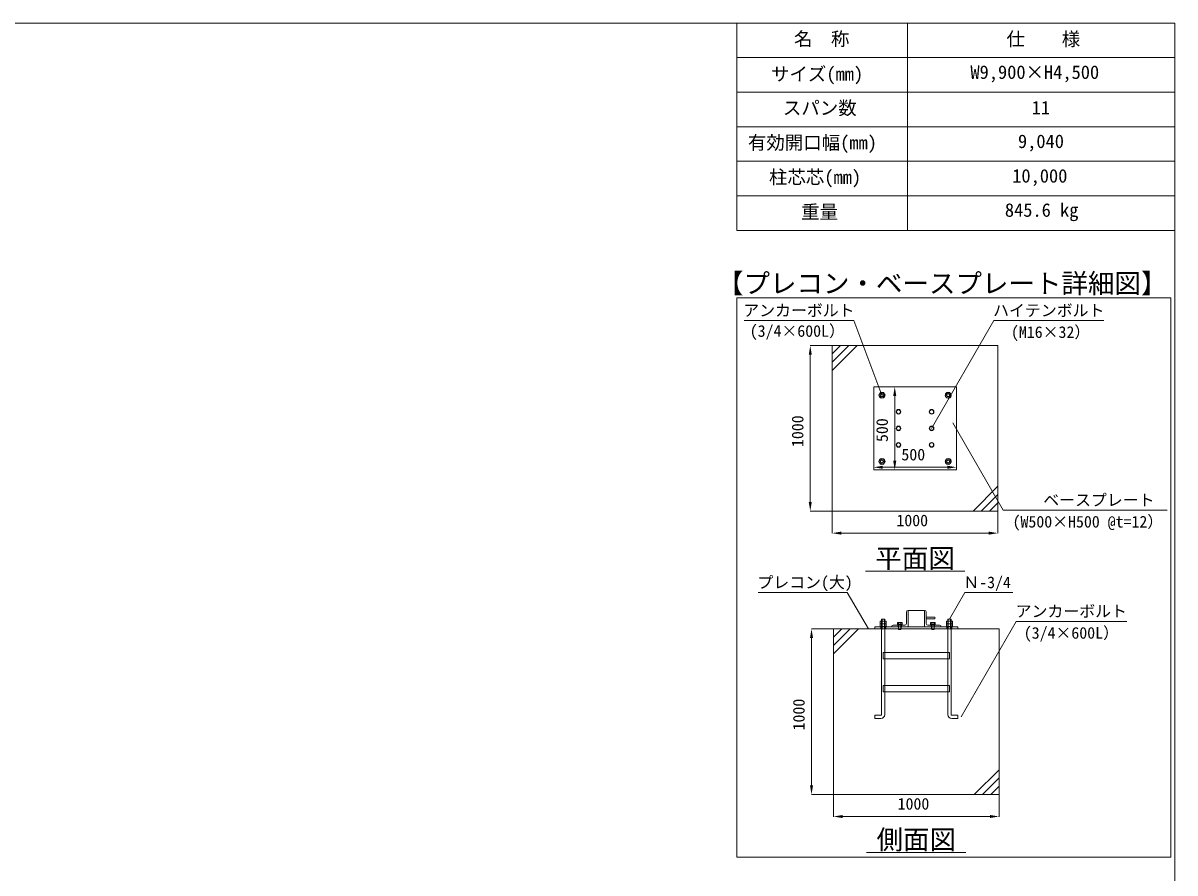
# Model space of a CAD drawing. Units: millimetres, scale not verified. Extents: x 54697 to 74822, y -14438 to 14438.
# Drawn here: x 67867 to 74822, y -5696 to -562 of the extents above; entities that cross this region are included whole.
import ezdxf
from ezdxf.enums import TextEntityAlignment as Align

# ---------------------------------------------------------------- set-up
doc = ezdxf.new("R2010")
doc.units = ezdxf.units.MM
doc.header["$LTSCALE"] = 38
doc.linetypes.add('DASHED1', pattern=[1.8, 1.2, -0.6])
for name, color, linetype, lineweight in [('0-6_ﾎﾞﾙﾄ類', 2, 'Continuous', 18), ('0-9_基礎工事用PCA大', 7, 'Continuous', 18), ('0-A_図面枠', 7, 'Continuous', 18), ('0-B_寸法', 3, 'Continuous', 18), ('0-D_大型柱', 7, 'Continuous', 18), ('1-6_表', 7, 'Continuous', 18), ('1-9_文字', 7, 'Continuous', 18)]:
    doc.layers.add(name, color=color, linetype=linetype, lineweight=lineweight)
doc.styles.add('ＭＳ ゴシック', font='')
doc.styles.get('ＭＳ ゴシック').set_extended_font_data('MS Gothic')

msp = doc.modelspace()

# ---------------------------------------------------------------- linework, layer by layer
at = {"layer": '0-6_ﾎﾞﾙﾄ類'}
for p, q in [((73051.08, -4189.86), (73051.08, -4175.31)), ((73051.08, -4192.74), (73051.08, -4207.29)), ((73070.13, -4189.86), (73070.13, -4175.31)), ((73070.13, -4192.74), (73070.13, -4207.29)), ((73148.79, -4182.9), (73146.96, -4183.95)), ((73146.96, -4183.95), (73146.96, -4192.71)), ((73174.29, -4192.71), (73146.96, -4192.71)), ((73172.46, -4182.9), (73148.79, -4182.9)), ((73171.86, -4192.89), (73149.36, -4192.89)), ((73152.6, -4221.9), (73152.6, -4199.91)), ((73153.77, -4183.95), (73153.77, -4192.71)), ((73160.49, -4195.89), (73159.41, -4199.91)), ((73161.81, -4195.89), (73160.73, -4199.91)), ((73167.39, -4224.69), (73167.39, -4199.91)), ((73168.62, -4221.9), (73167.39, -4224.69)), ((73167.45, -4183.95), (73167.45, -4192.71)), ((73168.62, -4221.9), (73168.62, -4199.91)), ((73172.46, -4182.9), (73174.29, -4183.95)), ((73174.29, -4183.95), (73174.29, -4192.71)), ((73348.77, -4182.9), (73346.94, -4183.95)), ((73346.94, -4183.95), (73346.94, -4192.71)), ((73374.27, -4192.71), (73346.94, -4192.71)), ((73372.44, -4182.9), (73348.77, -4182.9)), ((73371.87, -4192.89), (73349.37, -4192.89)), ((73352.61, -4221.9), (73352.61, -4199.91)), ((73353.78, -4183.95), (73353.78, -4192.71)), ((73360.5, -4195.89), (73359.42, -4199.91)), ((73361.82, -4195.89), (73360.74, -4199.91)), ((73367.4, -4224.69), (73367.4, -4199.91)), ((73368.6, -4221.9), (73367.4, -4224.69)), ((73367.46, -4183.95), (73367.46, -4192.71)), ((73368.6, -4221.9), (73368.6, -4199.91)), ((73372.44, -4182.9), (73374.27, -4183.95)), ((73374.27, -4183.95), (73374.27, -4192.71)), ((73451.1, -4189.86), (73451.1, -4175.31)), ((73451.1, -4192.74), (73451.1, -4207.29)), ((73470.15, -4189.86), (73470.15, -4175.31)), ((73470.15, -4192.74), (73470.15, -4207.29))]:
    msp.add_line(p, q, dxfattribs=at)
for points in [[(73062.3, -2794.44), (73071.54, -2810.43), (73062.3, -2826.45), (73043.85, -2826.45), (73034.61, -2810.43), (73043.85, -2794.44)], [(73443.84, -2794.44), (73434.6, -2810.43), (73443.84, -2826.45), (73462.32, -2826.45), (73471.56, -2810.43), (73462.32, -2794.44)], [(73146.24, -2898.6), (73139.4, -2910.45), (73146.24, -2922.27), (73159.92, -2922.27), (73166.73, -2910.45), (73159.92, -2898.6)], [(73346.25, -2898.6), (73339.41, -2910.45), (73346.25, -2922.27), (73359.9, -2922.27), (73366.74, -2910.45), (73359.9, -2898.6)], [(73146.24, -2998.62), (73139.4, -3010.44), (73146.24, -3022.29), (73159.92, -3022.29), (73166.73, -3010.44), (73159.92, -2998.62)], [(73346.25, -2998.62), (73339.41, -3010.44), (73346.25, -3022.29), (73359.9, -3022.29), (73366.74, -3010.44), (73359.9, -2998.62)], [(73146.24, -3098.61), (73139.4, -3110.43), (73146.24, -3122.28), (73159.92, -3122.28), (73166.73, -3110.43), (73159.92, -3098.61)], [(73346.25, -3098.61), (73339.41, -3110.43), (73346.25, -3122.28), (73359.9, -3122.28), (73366.74, -3110.43), (73359.9, -3098.61)], [(73062.3, -3226.44), (73071.54, -3210.45), (73062.3, -3194.43), (73043.85, -3194.43), (73034.61, -3210.45), (73043.85, -3226.44)], [(73443.84, -3226.44), (73434.6, -3210.45), (73443.84, -3194.43), (73462.32, -3194.43), (73471.56, -3210.45), (73462.32, -3226.44)], [(73042.14, -4189.86), (73042.14, -4175.31), (73079.1, -4175.31), (73079.1, -4189.86), (73076.61, -4191.3), (73044.6, -4191.3)], [(73042.14, -4192.74), (73042.14, -4207.29), (73079.1, -4207.29), (73079.1, -4192.74), (73076.61, -4191.3), (73044.6, -4191.3)], [(73042.62, -4207.29), (73078.62, -4207.29), (73078.62, -4209.9), (73042.62, -4209.9)], [(73146.6, -4192.89), (73146.6, -4195.89), (73174.62, -4195.89), (73174.62, -4192.89)], [(73174.62, -4195.89), (73146.6, -4195.89), (73146.6, -4199.91), (73174.62, -4199.91)], [(73346.61, -4192.89), (73346.61, -4195.89), (73374.6, -4195.89), (73374.6, -4192.89)], [(73374.6, -4195.89), (73346.61, -4195.89), (73346.61, -4199.91), (73374.6, -4199.91)], [(73442.13, -4189.86), (73442.13, -4175.31), (73479.09, -4175.31), (73479.09, -4189.86), (73476.6, -4191.3), (73444.62, -4191.3)], [(73442.13, -4192.74), (73442.13, -4207.29), (73479.09, -4207.29), (73479.09, -4192.74), (73476.6, -4191.3), (73444.62, -4191.3)], [(73442.61, -4207.29), (73478.61, -4207.29), (73478.61, -4209.9), (73442.61, -4209.9)]]:
    msp.add_lwpolyline(points, close=True, dxfattribs=at)
for points in [[(73168.62, -4221.9), (73152.6, -4221.9), (73153.83, -4224.69)], [(73167.39, -4224.69), (73153.83, -4224.69), (73153.83, -4199.91)], [(73368.6, -4221.9), (73352.61, -4221.9), (73353.84, -4224.69)], [(73367.4, -4224.69), (73353.84, -4224.69), (73353.84, -4199.91)]]:
    msp.add_lwpolyline(points, dxfattribs=at)
for centre, radius in [((73053.06, -2810.43), 15.99), ((73053.06, -2810.43), 9.54), ((73053.06, -2810.43), 8.1), ((73453.08, -2810.43), 15.99), ((73453.08, -2810.43), 9.54), ((73453.08, -2810.43), 8.1), ((73153.08, -2910.45), 14.01), ((73153.08, -2910.45), 11.85), ((73353.06, -2910.45), 14.01), ((73353.06, -2910.45), 11.85), ((73153.08, -3010.44), 14.01), ((73153.08, -3010.44), 11.85), ((73353.06, -3010.44), 14.01), ((73353.06, -3010.44), 11.85), ((73153.08, -3110.43), 14.01), ((73153.08, -3110.43), 11.85), ((73353.06, -3110.43), 14.01), ((73353.06, -3110.43), 11.85), ((73053.06, -3210.45), 15.99), ((73453.08, -3210.45), 15.99), ((73053.06, -3210.45), 9.54), ((73053.06, -3210.45), 8.1), ((73453.08, -3210.45), 9.54), ((73453.08, -3210.45), 8.1)]:
    msp.add_circle(centre, radius, dxfattribs=at)
for centre, radius, start, end in [((73053.06, -2810.43), 18, 122.734, 177.266), ((73053.06, -2810.43), 18, 182.734, 237.266), ((73053.06, -2810.43), 18, 62.734, 117.266), ((73053.06, -2810.43), 18, 242.734, 297.266), ((73053.06, -2810.43), 18, 2.734, 57.266), ((73053.06, -2810.43), 18, 302.734, 357.266), ((73453.08, -2810.43), 18, 122.734, 177.266), ((73453.08, -2810.43), 18, 182.734, 237.266), ((73453.08, -2810.43), 18, 62.734, 117.266), ((73453.08, -2810.43), 18, 242.734, 297.266), ((73453.08, -2810.43), 18, 2.734, 57.266), ((73453.08, -2810.43), 18, 302.734, 357.266), ((73053.06, -3210.45), 18, 122.734, 177.266), ((73053.06, -3210.45), 18, 62.734, 117.266), ((73053.06, -3210.45), 18, 2.734, 57.266), ((73453.08, -3210.45), 18, 122.734, 177.266), ((73453.08, -3210.45), 18, 62.734, 117.266), ((73453.08, -3210.45), 18, 2.734, 57.266), ((73053.06, -3210.45), 18, 182.734, 237.266), ((73053.06, -3210.45), 18, 242.734, 297.266), ((73053.06, -3210.45), 18, 302.734, 357.266), ((73453.08, -3210.45), 18, 182.734, 237.266), ((73453.08, -3210.45), 18, 242.734, 297.266), ((73453.08, -3210.45), 18, 302.734, 357.266), ((73046.61, -4182.12), 8.94, 240, 300), ((73046.61, -4200.48), 8.94, 60, 120), ((73060.62, -4158.84), 32.46, 252.932, 287.068), ((73060.62, -4223.76), 32.46, 72.932, 107.068), ((73074.6, -4182.12), 8.94, 239.975, 300.025), ((73074.6, -4200.48), 8.94, 59.975, 120.025), ((73150.35, -4188.96), 6.06, 55.616, 124.384), ((73149.36, -4192.71), 0.21, 180, 270), ((73160.61, -4205.52), 22.62, 72.412, 107.588), ((73170.87, -4188.96), 6.06, 55.616, 124.384), ((73171.86, -4192.71), 0.21, 270, 0), ((73350.36, -4188.96), 6.06, 55.616, 124.384), ((73349.37, -4192.71), 0.21, 180, 270), ((73360.62, -4205.52), 22.62, 72.412, 107.588), ((73370.85, -4188.96), 6.06, 55.616, 124.384), ((73371.87, -4192.71), 0.21, 270, 0), ((73446.6, -4182.12), 8.94, 240, 300), ((73446.6, -4200.48), 8.94, 60, 120), ((73460.61, -4158.84), 32.46, 252.932, 287.068), ((73460.61, -4223.76), 32.46, 72.932, 107.068), ((73474.62, -4182.12), 8.94, 239.975, 300.025), ((73474.62, -4200.48), 8.94, 59.975, 120.025)]:
    msp.add_arc(centre, radius, start, end, dxfattribs=at)
at = {"layer": '0-9_基礎工事用PCA大'}
for p, q in [((72753.06, -2660.43), (72903.06, -2510.43)), ((72753.06, -2610.45), (72853.08, -2510.43)), ((72753.06, -2560.44), (72803.07, -2510.43)), ((73753.08, -3360.45), (73603.08, -3510.45)), ((73753.08, -3410.43), (73653.06, -3510.45)), ((73753.08, -3460.44), (73703.07, -3510.45)), ((72760.62, -4371.9), (72910.62, -4221.9)), ((72760.62, -4321.89), (72860.61, -4221.9)), ((72760.62, -4271.91), (72810.6, -4221.9)), ((73070.13, -4401.9), (73070.13, -4563.9)), ((73451.1, -4401.9), (73451.1, -4563.9)), ((73070.13, -4601.91), (73070.13, -4738.89)), ((73451.1, -4601.91), (73451.1, -4738.89)), ((73760.61, -5071.89), (73610.61, -5221.89)), ((73760.61, -5121.9), (73660.62, -5221.89)), ((73760.61, -5171.91), (73710.6, -5221.89))]:
    msp.add_line(p, q, dxfattribs=at)
at = {"layer": '0-9_基礎工事用PCA大', "linetype": 'DASHED1'}
for p, q in [((73045.92, -4209.9), (73045.92, -4221.9)), ((73075.62, -4209.9), (73075.62, -4221.9)), ((73152.6, -4209.9), (73152.6, -4221.9)), ((73168.62, -4209.9), (73168.62, -4221.9)), ((73352.61, -4209.9), (73352.61, -4221.9)), ((73368.6, -4209.9), (73368.6, -4221.9)), ((73445.61, -4209.9), (73445.61, -4221.9)), ((73475.61, -4209.9), (73475.61, -4221.9)), ((73070.13, -4363.89), (73070.13, -4401.9)), ((73451.1, -4363.89), (73451.1, -4401.9)), ((73070.13, -4563.9), (73070.13, -4601.91)), ((73451.1, -4563.9), (73451.1, -4601.91))]:
    msp.add_line(p, q, dxfattribs=at)
at = {"layer": '0-9_基礎工事用PCA大'}
for points in [[(72753.06, -3510.45), (73753.08, -3510.45), (73753.08, -2510.43), (72753.06, -2510.43)], [(73003.08, -2760.45), (73503.06, -2760.45), (73503.06, -3260.43), (73003.08, -3260.43)], [(72760.62, -5221.89), (73760.61, -5221.89), (73760.61, -4221.9), (72760.62, -4221.9)], [(73010.61, -4221.9), (73510.62, -4221.9), (73510.62, -4209.9), (73010.61, -4209.9)], [(73060.62, -4363.89), (73460.61, -4363.89), (73460.61, -4401.9), (73060.62, -4401.9)], [(73060.62, -4563.9), (73460.61, -4563.9), (73460.61, -4601.91), (73060.62, -4601.91)]]:
    msp.add_lwpolyline(points, close=True, dxfattribs=at)
for points in [[(73051.08, -4738.86), (73051.08, -4161.9), (73070.13, -4161.9), (73070.13, -4363.89)], [(73051.08, -4224.39), (73053.6, -4221.9), (73053.6, -4161.9), (73067.64, -4161.9), (73067.64, -4221.9), (73070.13, -4224.39)], [(73470.15, -4738.86), (73470.15, -4161.9), (73451.1, -4161.9), (73451.1, -4363.89)], [(73470.15, -4224.39), (73467.63, -4221.9), (73467.63, -4161.9), (73453.59, -4161.9), (73453.59, -4221.9), (73451.1, -4224.39)], [(73047.15, -4761.9), (73010.13, -4761.9), (73010.13, -4742.85), (73047.09, -4742.85)], [(73474.08, -4761.9), (73511.1, -4761.9), (73511.1, -4742.85), (73474.14, -4742.85)]]:
    msp.add_lwpolyline(points, dxfattribs=at)
for centre, radius, start, end in [((73047.09, -4738.86), 3.99, 270, 0), ((73047.15, -4738.89), 23.01, 270, 0), ((73474.08, -4738.89), 23.01, 180, 270), ((73474.14, -4738.86), 3.99, 180, 270)]:
    msp.add_arc(centre, radius, start, end, dxfattribs=at)
at = {"layer": '0-A_図面枠'}
for points in [[(54697.41, -562.5), (74822.4, -562.5), (74822.4, -14437.5), (54697.41, -14437.5)], [(72177.6, -2222.61), (74797.53, -2222.61), (74797.53, -5601.15), (72177.6, -5601.15)]]:
    msp.add_lwpolyline(points, close=True, dxfattribs=at)
at = {"layer": '0-B_寸法'}
for p, q in [((72752.07, -2510.43), (72619.26, -2510.43)), ((72620.28, -2565.45), (72620.28, -3455.43)), ((73004.07, -2760.45), (73131.39, -2760.45)), ((73130.37, -2815.44), (73130.37, -3205.44)), ((73003.08, -3259.44), (73003.08, -3244.44)), ((73058.07, -3245.43), (73448.07, -3245.43)), ((73119.06, -3260.43), (73131.39, -3260.43)), ((72752.07, -3510.45), (72619.26, -3510.45)), ((72753.06, -3511.44), (72753.06, -3644.25)), ((73753.08, -3511.44), (73753.08, -3644.25)), ((72808.08, -3643.26), (73698.06, -3643.26)), ((72759.6, -4221.9), (72626.82, -4221.9)), ((72627.81, -4276.89), (72627.81, -5166.9)), ((72759.6, -5221.89), (72626.82, -5221.89)), ((72760.62, -5222.91), (72760.62, -5355.72)), ((73760.61, -5222.91), (73760.61, -5355.72)), ((72815.61, -5354.7), (73705.62, -5354.7))]:
    msp.add_line(p, q, dxfattribs=at)
at = {"layer": '0-B_寸法', "color": 91}
for points in [[(72611.1, -2565.45), (72620.28, -2510.43), (72629.43, -2565.45)], [(73121.22, -2815.44), (73130.37, -2760.45), (73139.55, -2815.44)], [(73058.07, -3236.28), (73003.08, -3245.43), (73058.07, -3254.61)], [(73121.22, -3205.44), (73130.37, -3260.43), (73139.55, -3205.44)], [(73448.07, -3236.28), (73503.06, -3245.43), (73448.07, -3254.61)], [(72611.1, -3455.43), (72620.28, -3510.45), (72629.43, -3455.43)], [(72808.08, -3634.08), (72753.06, -3643.26), (72808.08, -3652.41)], [(73698.06, -3634.08), (73753.08, -3643.26), (73698.06, -3652.41)], [(72618.63, -4276.89), (72627.81, -4221.9), (72636.99, -4276.89)], [(72618.63, -5166.9), (72627.81, -5221.89), (72636.99, -5166.9)], [(72815.61, -5345.55), (72760.62, -5354.7), (72815.61, -5363.88)], [(73705.62, -5345.55), (73760.61, -5354.7), (73705.62, -5363.88)]]:
    msp.add_solid(points, dxfattribs=at)
at = {"layer": '0-D_大型柱'}
for p, q in [((73200.6, -4119.9), (73200.6, -4189.89)), ((73310.61, -4109.91), (73210.62, -4109.91)), ((73320.6, -4119.9), (73320.6, -4189.89)), ((73190.61, -4199.91), (73120.62, -4199.91)), ((73310.61, -4209.9), (73210.62, -4209.9)), ((73330.62, -4199.91), (73400.61, -4199.91))]:
    msp.add_line(p, q, dxfattribs=at)
at = {"layer": '0-D_大型柱', "linetype": 'DASHED1'}
for p, q in [((73150.62, -4199.91), (73150.62, -4209.9)), ((73170.6, -4199.91), (73170.6, -4209.9)), ((73350.6, -4199.91), (73350.6, -4209.9)), ((73370.61, -4199.91), (73370.61, -4209.9))]:
    msp.add_line(p, q, dxfattribs=at)
at = {"layer": '0-D_大型柱'}
for points in [[(73110.6, -4209.9), (73210.62, -4209.9), (73210.62, -4109.91)], [(73410.6, -4209.9), (73310.61, -4209.9), (73310.61, -4109.91)], [(73369.62, -4149.9), (73320.6, -4149.9), (73320.6, -4159.89), (73369.62, -4159.89)]]:
    msp.add_lwpolyline(points, dxfattribs=at)
for centre, radius, start, end in [((73210.62, -4119.9), 9.99, 90, 180), ((73310.61, -4119.9), 9.99, 0, 90), ((73369.62, -4154.91), 5.01, 270, 90), ((73120.62, -4209.9), 9.99, 90, 180), ((73190.61, -4189.89), 9.99, 270, 0), ((73330.62, -4189.89), 9.99, 180, 270), ((73400.61, -4209.9), 9.99, 0, 90)]:
    msp.add_arc(centre, radius, start, end, dxfattribs=at)
at = {"layer": '1-6_表'}
for p, q in [((72177.6, -562.5), (74822.4, -562.5)), ((72177.6, -562.5), (72177.6, -1815.3)), ((73207.68, -562.5), (73207.68, -1815.3)), ((74822.4, -562.5), (74822.4, -1815.3)), ((72177.6, -771.3), (74822.4, -771.3)), ((72177.6, -980.1), (74822.4, -980.1)), ((72177.6, -1188.9), (74822.4, -1188.9)), ((72177.6, -1397.7), (74822.4, -1397.7)), ((72177.6, -1606.5), (74822.4, -1606.5)), ((72177.6, -1815.3), (74822.4, -1815.3))]:
    msp.add_line(p, q, dxfattribs=at)
at = {"layer": '1-9_文字'}
for p, q in [((72220.71, -2359.77), (72882.24, -2359.77)), ((72882.6, -2359.77), (72882.24, -2359.77)), ((73053.06, -2810.43), (72882.6, -2359.77)), ((73353.06, -3010.44), (73728.75, -2359.77)), ((73728.75, -2359.77), (73729.11, -2359.77)), ((73729.11, -2359.77), (74393.19, -2359.77)), ((73481.73, -2977.83), (73786.02, -3504.87)), ((73786.02, -3504.87), (73786.38, -3504.87)), ((73786.38, -3504.87), (74776.02, -3504.87)), ((72953.07, -3873.39), (73553.07, -3873.39)), ((72306.54, -4002.09), (72843.63, -4002.09)), ((72843.99, -4002.09), (72843.63, -4002.09)), ((72970.89, -4221.9), (72843.99, -4002.09)), ((73460.61, -4161.9), (73552.89, -4002.09)), ((73552.89, -4002.09), (73553.25, -4002.09)), ((73553.25, -4002.09), (73843.17, -4002.09)), ((73531.8, -4752.06), (73864.2, -4176.36)), ((73864.2, -4176.36), (73864.56, -4176.36)), ((73864.56, -4176.36), (74531.61, -4176.36)), ((72960.6, -5571.9), (73560.6, -5571.9))]:
    msp.add_line(p, q, dxfattribs=at)

# ---------------------------------------------------------------- texts
at = {"layer": '0-B_寸法', "style": 'ＭＳ ゴシック'}
for s, p in [('1000', (72599.88, -3123.36)), ('500', (73109.97, -3093.12)), ('1000', (72607.41, -4834.83))]:
    msp.add_text(s, height=70.38, rotation=90, dxfattribs=at).set_placement(p, align=Align.BOTTOM_LEFT)
for s, p in [('500', (73170.39, -3225.03)), ('1000', (73140.15, -3622.86)), ('1000', (73147.68, -5334.3))]:
    msp.add_text(s, height=70.38, dxfattribs=at).set_placement(p, align=Align.BOTTOM_LEFT)
at = {"layer": '1-6_表', "style": 'ＭＳ ゴシック'}
for s, p in [('名\u3000称', (72522.36, -723.51)), ('仕\u3000\u3000様', (73804.71, -724.26)), ('サイズ(mm)', (72383.43, -935.52)), ('W9,900×H4,500', (73587.21, -924.39)), ('スパン数', (72454.86, -1140.63)), ('11', (73956.96, -1139.13)), ('有効開口幅(mm)', (72243.81, -1350.15)), ('9,040', (73874.4, -1341.99)), ('柱芯芯(mm)', (72370.83, -1558.23)), ('10,000', (73839.57, -1550.79)), ('重量', (72565.11, -1768.26)), ('845.6 kg', (73795.32, -1757.13))]:
    msp.add_text(s, height=81.64, dxfattribs=at).set_placement(p, align=Align.BOTTOM_LEFT)
at = {"layer": '1-9_文字', "style": 'ＭＳ ゴシック'}
for s, height, p in [('【プレコン・ベースプレート詳細図】 ', 117.3, (72056.94, -2228.61)), ('アンカーボルト', 70.38, (72215.61, -2354.37)), ('ハイテンボルト', 70.38, (73724.58, -2354.37)), ('(3/4×600L）', 70.38, (72254.7, -2478.54)), ('(M16×32）', 70.38, (73831.98, -2485.35)), ('   \u3000ベースプレート\u3000\u3000\u3000', 70.38, (73787.37, -3499.47)), ('(W500×H500 @t=12）', 70.38, (73841.67, -3630.48)), ('平面図', 117.3, (73013.07, -3889.38)), ('プレコン(大)', 70.38, (72300.99, -3996.69)), ('Ｎ-3/4', 70.38, (73544.43, -3996.69)), ('アンカーボルト\u3000', 70.38, (73860.45, -4170.96)), ('(3/4×600L）', 70.38, (73909.44, -4301.94)), ('側面図', 117.3, (73020.6, -5587.89))]:
    msp.add_text(s, height=height, dxfattribs=at).set_placement(p, align=Align.BOTTOM_LEFT)

doc.saveas('drawing.dxf')
